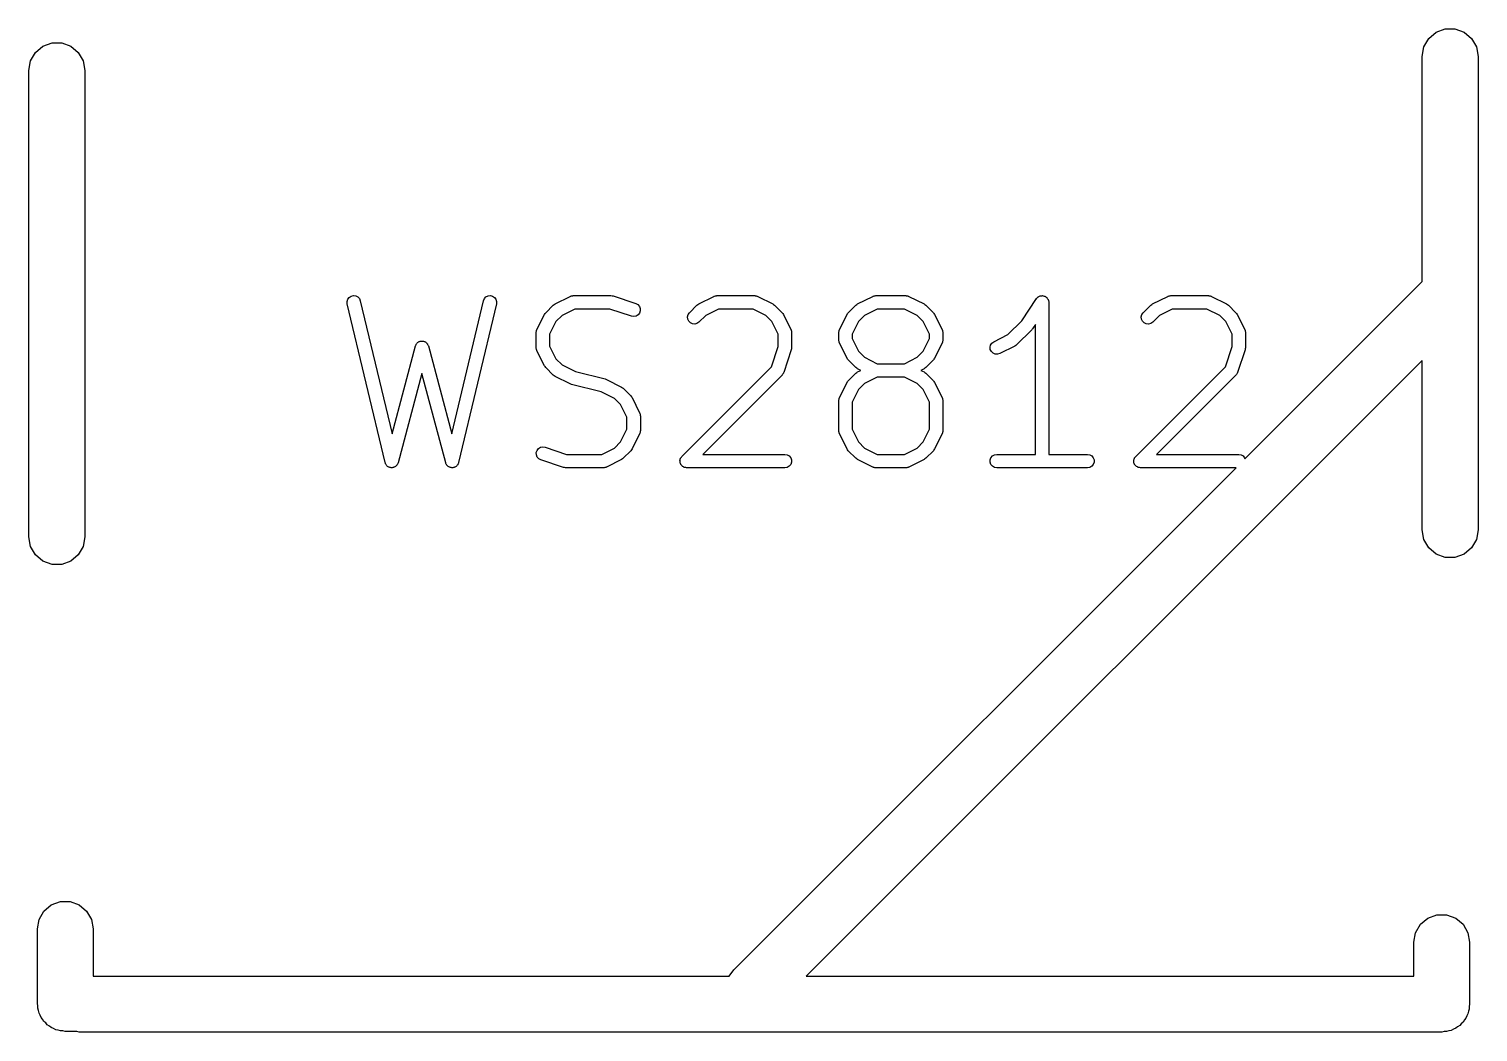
# Model space of a CAD drawing. Extents: x 0 to 102, y -163 to 0.
# Drawn here: x 68.66 to 73.94, y -41.69 to -38.04 of the extents above; entities that cross this region are included whole.
import ezdxf

# ---------------------------------------------------------------- set-up
doc = ezdxf.new("R2010")
doc.units = 0
doc.header["$MEASUREMENT"] = 0
doc.layers.add('BLACK', color=7, linetype='CONTINUOUS')

msp = doc.modelspace()

# ---------------------------------------------------------------- linework, layer by layer
at = {"layer": 'Black'}
for p, q in [((73.7892, -38.0484), (73.8224, -38.0363)), ((73.8224, -38.0363), (73.8576, -38.0363)), ((73.8576, -38.0363), (73.8908, -38.0484)), ((68.7092, -38.0992), (68.7424, -38.0871)), ((68.7424, -38.0871), (68.7776, -38.0871)), ((68.7776, -38.0871), (68.8108, -38.0992)), ((73.7445, -38.1017), (73.7622, -38.0711)), ((73.7622, -38.0711), (73.7892, -38.0484)), ((73.8908, -38.0484), (73.9178, -38.0711)), ((73.9178, -38.0711), (73.9355, -38.1017)), ((68.6645, -38.1525), (68.6822, -38.1219)), ((68.6822, -38.1219), (68.7092, -38.0992)), ((68.8108, -38.0992), (68.8378, -38.1219)), ((68.8378, -38.1219), (68.8555, -38.1525)), ((73.7384, -38.1364), (73.7445, -38.1017)), ((73.7384, -38.9579), (73.7384, -38.1364)), ((73.9355, -38.1017), (73.9416, -38.1364)), ((73.9416, -38.1364), (73.9416, -39)), ((68.6584, -38.1872), (68.6645, -38.1525)), ((68.6584, -39.889), (68.6584, -38.1872)), ((68.8555, -38.1525), (68.8616, -38.1872)), ((68.8616, -38.1872), (68.8616, -39.889)), ((73.0919, -39.6044), (73.7384, -38.9579)), ((69.8185, -39.0305), (69.8209, -39.0224)), ((69.819, -39.039), (69.8185, -39.0305)), ((69.9569, -39.6181), (69.819, -39.039)), ((69.8209, -39.0224), (69.826, -39.0156)), ((69.826, -39.0156), (69.8331, -39.0109)), ((69.8331, -39.0109), (69.8413, -39.009)), ((69.8413, -39.009), (69.8497, -39.0099)), ((69.8497, -39.0099), (69.8573, -39.0137)), ((69.8573, -39.0137), (69.8631, -39.0199)), ((69.8631, -39.0199), (69.8665, -39.0277)), ((69.8665, -39.0277), (69.982, -39.5128)), ((70.1999, -39.5128), (70.3154, -39.0277)), ((70.3628, -39.039), (70.225, -39.6181)), ((70.3154, -39.0277), (70.3188, -39.0199)), ((70.3188, -39.0199), (70.3246, -39.0137)), ((70.3246, -39.0137), (70.3322, -39.0099)), ((70.3322, -39.0099), (70.3406, -39.009)), ((70.3406, -39.009), (70.3488, -39.0109)), ((70.3488, -39.0109), (70.3559, -39.0156)), ((70.3559, -39.0156), (70.3609, -39.0224)), ((70.3609, -39.0224), (70.3633, -39.0305)), ((70.3633, -39.0305), (70.3628, -39.039)), ((70.5701, -39.0436), (70.5733, -39.0414)), ((70.5733, -39.0414), (70.5764, -39.0391)), ((70.5764, -39.0391), (70.6316, -39.0115)), ((70.6316, -39.0115), (70.6329, -39.0111)), ((70.6329, -39.0111), (70.6341, -39.0104)), ((70.6341, -39.0104), (70.6369, -39.0099)), ((70.6369, -39.0099), (70.6397, -39.0091)), ((70.6397, -39.0091), (70.6411, -39.0092)), ((70.6411, -39.0092), (70.6425, -39.0089)), ((70.6425, -39.0089), (70.7804, -39.0089)), ((70.7804, -39.0089), (70.7842, -39.0096)), ((70.7842, -39.0096), (70.7881, -39.0102)), ((70.7881, -39.0102), (70.8708, -39.0377)), ((70.8708, -39.0377), (70.8782, -39.0418)), ((70.8782, -39.0418), (70.8839, -39.0481)), ((71.094, -39.0436), (71.0972, -39.0414)), ((71.0972, -39.0414), (71.1004, -39.0391)), ((71.1004, -39.0391), (71.1555, -39.0115)), ((71.1555, -39.0115), (71.1569, -39.0111)), ((71.1569, -39.0111), (71.1581, -39.0104)), ((71.1581, -39.0104), (71.1609, -39.0099)), ((71.1609, -39.0099), (71.1636, -39.0091)), ((71.1636, -39.0091), (71.165, -39.0092)), ((71.165, -39.0092), (71.1664, -39.0089)), ((71.1664, -39.0089), (71.3043, -39.0089)), ((71.3043, -39.0089), (71.3057, -39.0092)), ((71.3057, -39.0092), (71.3071, -39.0091)), ((71.3071, -39.0091), (71.3098, -39.0099)), ((71.3098, -39.0099), (71.3127, -39.0104)), ((71.3127, -39.0104), (71.3139, -39.0111)), ((71.3139, -39.0111), (71.3152, -39.0115)), ((71.3152, -39.0115), (71.3704, -39.0391)), ((71.3704, -39.0391), (71.3735, -39.0414)), ((71.3735, -39.0414), (71.3767, -39.0436)), ((71.6732, -39.0436), (71.6763, -39.0414)), ((71.6763, -39.0414), (71.6795, -39.0391)), ((71.6795, -39.0391), (71.7346, -39.0115)), ((71.7346, -39.0115), (71.736, -39.0111)), ((71.736, -39.0111), (71.7372, -39.0104)), ((71.7372, -39.0104), (71.74, -39.0099)), ((71.74, -39.0099), (71.7428, -39.0091)), ((71.7428, -39.0091), (71.7442, -39.0092)), ((71.7442, -39.0092), (71.7456, -39.0089)), ((71.7456, -39.0089), (71.8559, -39.0089)), ((71.8559, -39.0089), (71.8572, -39.0092)), ((71.8572, -39.0092), (71.8586, -39.0091)), ((71.8586, -39.0091), (71.8614, -39.0099)), ((71.8614, -39.0099), (71.8642, -39.0104)), ((71.8642, -39.0104), (71.8654, -39.0111)), ((71.8654, -39.0111), (71.8668, -39.0115)), ((71.8668, -39.0115), (71.9219, -39.0391)), ((71.9219, -39.0391), (71.9251, -39.0414)), ((71.9251, -39.0414), (71.9283, -39.0436)), ((72.2781, -39.1005), (72.332, -39.0198)), ((72.332, -39.0198), (72.3329, -39.0188)), ((72.3329, -39.0188), (72.3336, -39.0176)), ((72.3336, -39.0176), (72.3358, -39.0158)), ((72.3358, -39.0158), (72.3378, -39.0137)), ((72.3378, -39.0137), (72.339, -39.0131)), ((72.339, -39.0131), (72.3401, -39.0122)), ((72.3401, -39.0122), (72.3428, -39.0112)), ((72.3428, -39.0112), (72.3454, -39.0099)), ((72.3454, -39.0099), (72.3467, -39.0098)), ((72.3467, -39.0098), (72.348, -39.0093)), ((72.348, -39.0093), (72.3509, -39.0093)), ((72.3509, -39.0093), (72.3538, -39.009)), ((72.3538, -39.009), (72.3551, -39.0093)), ((72.3551, -39.0093), (72.3565, -39.0093)), ((72.3565, -39.0093), (72.3592, -39.0103)), ((72.3592, -39.0103), (72.362, -39.011)), ((72.362, -39.011), (72.3632, -39.0117)), ((72.3632, -39.0117), (72.3644, -39.0122)), ((72.3644, -39.0122), (72.3667, -39.0141)), ((72.3667, -39.0141), (72.3691, -39.0157)), ((72.3691, -39.0157), (72.3699, -39.0168)), ((72.3699, -39.0168), (72.3709, -39.0176)), ((72.3709, -39.0176), (72.3724, -39.0202)), ((72.3724, -39.0202), (72.3741, -39.0225)), ((72.3741, -39.0225), (72.3745, -39.0238)), ((72.3745, -39.0238), (72.3752, -39.025)), ((72.3752, -39.025), (72.3757, -39.0278)), ((72.3757, -39.0278), (72.3765, -39.0306)), ((72.3765, -39.0306), (72.3764, -39.032)), ((72.3764, -39.032), (72.3766, -39.0333)), ((72.3766, -39.0333), (72.3766, -39.588)), ((72.7487, -39.0436), (72.7519, -39.0414)), ((72.7519, -39.0414), (72.755, -39.0391)), ((72.755, -39.0391), (72.8102, -39.0115)), ((72.8102, -39.0115), (72.8115, -39.0111)), ((72.8115, -39.0111), (72.8127, -39.0104)), ((72.8127, -39.0104), (72.8155, -39.0099)), ((72.8155, -39.0099), (72.8183, -39.0091)), ((72.8183, -39.0091), (72.8197, -39.0092)), ((72.8197, -39.0092), (72.8211, -39.0089)), ((72.8211, -39.0089), (72.9589, -39.0089)), ((72.9589, -39.0089), (72.9603, -39.0092)), ((72.9603, -39.0092), (72.9617, -39.0091)), ((72.9617, -39.0091), (72.9645, -39.0099)), ((72.9645, -39.0099), (72.9673, -39.0104)), ((72.9673, -39.0104), (72.9685, -39.0111)), ((72.9685, -39.0111), (72.9699, -39.0115)), ((72.9699, -39.0115), (73.025, -39.0391)), ((73.025, -39.0391), (73.0281, -39.0414)), ((73.0281, -39.0414), (73.0313, -39.0436)), ((73.9416, -39), (73.9416, -39.8636)), ((70.5104, -39.1327), (70.5379, -39.0776)), ((70.5379, -39.0776), (70.5403, -39.0744)), ((70.5403, -39.0744), (70.5425, -39.0712)), ((70.5425, -39.0712), (70.5701, -39.0436)), ((70.6018, -39.0809), (70.5798, -39.1029)), ((70.6482, -39.0577), (70.6018, -39.0809)), ((70.7764, -39.0577), (70.6482, -39.0577)), ((70.8554, -39.084), (70.7764, -39.0577)), ((70.8638, -39.0853), (70.8554, -39.084)), ((70.872, -39.0836), (70.8638, -39.0853)), ((70.8793, -39.0791), (70.872, -39.0836)), ((70.8845, -39.0725), (70.8793, -39.0791)), ((70.8839, -39.0481), (70.887, -39.056)), ((70.8872, -39.0645), (70.8845, -39.0725)), ((70.887, -39.056), (70.8872, -39.0645)), ((71.0594, -39.0863), (71.0616, -39.0782)), ((71.0601, -39.0948), (71.0594, -39.0863)), ((71.0637, -39.1024), (71.0601, -39.0948)), ((71.0616, -39.0782), (71.0665, -39.0712)), ((71.0665, -39.0712), (71.094, -39.0436)), ((71.1257, -39.0809), (71.1009, -39.1057)), ((71.1722, -39.0577), (71.1257, -39.0809)), ((71.2986, -39.0577), (71.1722, -39.0577)), ((71.345, -39.0809), (71.2986, -39.0577)), ((71.367, -39.1029), (71.345, -39.0809)), ((71.3767, -39.0436), (71.4043, -39.0712)), ((71.4043, -39.0712), (71.4065, -39.0744)), ((71.4065, -39.0744), (71.4089, -39.0776)), ((71.4089, -39.0776), (71.4364, -39.1327)), ((71.6134, -39.1327), (71.641, -39.0776)), ((71.641, -39.0776), (71.6433, -39.0744)), ((71.6433, -39.0744), (71.6456, -39.0712)), ((71.6456, -39.0712), (71.6732, -39.0436)), ((71.7048, -39.0809), (71.6829, -39.1029)), ((71.7513, -39.0577), (71.7048, -39.0809)), ((71.8501, -39.0577), (71.7513, -39.0577)), ((71.8966, -39.0809), (71.8501, -39.0577)), ((71.9186, -39.1029), (71.8966, -39.0809)), ((71.9283, -39.0436), (71.9558, -39.0712)), ((71.9558, -39.0712), (71.9581, -39.0744)), ((71.9581, -39.0744), (71.9604, -39.0776)), ((71.9604, -39.0776), (71.988, -39.1327)), ((72.714, -39.0863), (72.7162, -39.0782)), ((72.7148, -39.0948), (72.714, -39.0863)), ((72.7184, -39.1024), (72.7148, -39.0948)), ((72.7162, -39.0782), (72.7211, -39.0712)), ((72.7211, -39.0712), (72.7487, -39.0436)), ((72.7804, -39.0809), (72.7556, -39.1057)), ((72.8268, -39.0577), (72.7804, -39.0809)), ((72.9532, -39.0577), (72.8268, -39.0577)), ((72.9997, -39.0809), (72.9532, -39.0577)), ((73.0216, -39.1029), (72.9997, -39.0809)), ((73.0313, -39.0436), (73.0589, -39.0712)), ((73.0589, -39.0712), (73.0612, -39.0744)), ((73.0612, -39.0744), (73.0635, -39.0776)), ((73.0635, -39.0776), (73.0911, -39.1327)), ((70.5078, -39.1436), (70.508, -39.1422)), ((70.5078, -39.1988), (70.5078, -39.1436)), ((70.5079, -39.1408), (70.5088, -39.1381)), ((70.508, -39.1422), (70.5079, -39.1408)), ((70.5088, -39.1381), (70.5092, -39.1353)), ((70.5092, -39.1353), (70.5099, -39.1341)), ((70.5099, -39.1341), (70.5104, -39.1327)), ((70.5798, -39.1029), (70.5565, -39.1494)), ((71.0697, -39.1084), (71.0637, -39.1024)), ((71.0774, -39.112), (71.0697, -39.1084)), ((71.0858, -39.1127), (71.0774, -39.112)), ((71.094, -39.1106), (71.0858, -39.1127)), ((71.1009, -39.1057), (71.094, -39.1106)), ((71.3902, -39.1494), (71.367, -39.1029)), ((71.4364, -39.1327), (71.4368, -39.1341)), ((71.4368, -39.1341), (71.4375, -39.1353)), ((71.4375, -39.1353), (71.438, -39.1381)), ((71.438, -39.1381), (71.4389, -39.1408)), ((71.4389, -39.1408), (71.4388, -39.1422)), ((71.4388, -39.1422), (71.439, -39.1436)), ((71.439, -39.1436), (71.439, -39.1988)), ((71.6109, -39.1436), (71.6111, -39.1422)), ((71.6109, -39.1712), (71.6109, -39.1436)), ((71.611, -39.1408), (71.6118, -39.1381)), ((71.6111, -39.1422), (71.611, -39.1408)), ((71.6118, -39.1381), (71.6123, -39.1353)), ((71.6123, -39.1353), (71.613, -39.1341)), ((71.613, -39.1341), (71.6134, -39.1327)), ((71.6829, -39.1029), (71.6596, -39.1494)), ((71.9418, -39.1494), (71.9186, -39.1029)), ((71.988, -39.1327), (71.9884, -39.1341)), ((71.9884, -39.1341), (71.9891, -39.1353)), ((71.9891, -39.1353), (71.9896, -39.1381)), ((71.9896, -39.1381), (71.9904, -39.1408)), ((71.9904, -39.1408), (71.9903, -39.1422)), ((71.9903, -39.1422), (71.9906, -39.1436)), ((71.9906, -39.1436), (71.9906, -39.1712)), ((72.2275, -39.1511), (72.2781, -39.1005)), ((72.3143, -39.1333), (72.2592, -39.1884)), ((72.3157, -39.1313), (72.3143, -39.1333)), ((72.3174, -39.1296), (72.3157, -39.1313)), ((72.3279, -39.1138), (72.3174, -39.1296)), ((72.3279, -39.588), (72.3279, -39.1138)), ((72.7243, -39.1084), (72.7184, -39.1024)), ((72.732, -39.112), (72.7243, -39.1084)), ((72.7405, -39.1127), (72.732, -39.112)), ((72.7486, -39.1106), (72.7405, -39.1127)), ((72.7556, -39.1057), (72.7486, -39.1106)), ((73.0449, -39.1494), (73.0216, -39.1029)), ((73.0911, -39.1327), (73.0915, -39.1341)), ((73.0915, -39.1341), (73.0922, -39.1353)), ((73.0922, -39.1353), (73.0927, -39.1381)), ((73.0927, -39.1381), (73.0935, -39.1408)), ((73.0935, -39.1408), (73.0934, -39.1422)), ((73.0934, -39.1422), (73.0936, -39.1436)), ((73.0936, -39.1436), (73.0936, -39.1988)), ((69.982, -39.5128), (70.0674, -39.1925)), ((70.0674, -39.1925), (70.0683, -39.1905)), ((70.0683, -39.1905), (70.0688, -39.1884)), ((70.0688, -39.1884), (70.07, -39.1867)), ((70.07, -39.1867), (70.0709, -39.1848)), ((70.0709, -39.1848), (70.0725, -39.1833)), ((70.0725, -39.1833), (70.0737, -39.1815)), ((70.0737, -39.1815), (70.0754, -39.1803)), ((70.0754, -39.1803), (70.0769, -39.1788)), ((70.0769, -39.1788), (70.0789, -39.1779)), ((70.0789, -39.1779), (70.0806, -39.1767)), ((70.0806, -39.1767), (70.0827, -39.1761)), ((70.0827, -39.1761), (70.0846, -39.1752)), ((70.0846, -39.1752), (70.0867, -39.175)), ((70.0867, -39.175), (70.0888, -39.1745)), ((70.0888, -39.1745), (70.0909, -39.1747)), ((70.0909, -39.1747), (70.093, -39.1745)), ((70.093, -39.1745), (70.0951, -39.175)), ((70.0951, -39.175), (70.0973, -39.1752)), ((70.0973, -39.1752), (70.0992, -39.1761)), ((70.0992, -39.1761), (70.1012, -39.1767)), ((70.1012, -39.1767), (70.103, -39.1779)), ((70.103, -39.1779), (70.1049, -39.1788)), ((70.1049, -39.1788), (70.1064, -39.1803)), ((70.1064, -39.1803), (70.1081, -39.1815)), ((70.1081, -39.1815), (70.1094, -39.1833)), ((70.1094, -39.1833), (70.1109, -39.1848)), ((70.1109, -39.1848), (70.1118, -39.1867)), ((70.1118, -39.1867), (70.113, -39.1884)), ((70.113, -39.1884), (70.1136, -39.1905)), ((70.1136, -39.1905), (70.1145, -39.1925)), ((70.1145, -39.1925), (70.1999, -39.5128)), ((70.508, -39.2002), (70.5078, -39.1988)), ((70.5079, -39.2016), (70.508, -39.2002)), ((70.5565, -39.1494), (70.5565, -39.193)), ((70.5565, -39.193), (70.5798, -39.2395)), ((71.3657, -39.2683), (71.3902, -39.1948)), ((71.3902, -39.1948), (71.3902, -39.1494)), ((71.439, -39.1988), (71.4383, -39.2026)), ((71.6111, -39.1726), (71.6109, -39.1712)), ((71.611, -39.174), (71.6111, -39.1726)), ((71.6118, -39.1767), (71.611, -39.174)), ((71.6123, -39.1795), (71.6118, -39.1767)), ((71.613, -39.1807), (71.6123, -39.1795)), ((71.6134, -39.1821), (71.613, -39.1807)), ((71.641, -39.2372), (71.6134, -39.1821)), ((71.6596, -39.1494), (71.6596, -39.1654)), ((71.6596, -39.1654), (71.6829, -39.2119)), ((71.9186, -39.2119), (71.9418, -39.1654)), ((71.9418, -39.1654), (71.9418, -39.1494)), ((71.988, -39.1821), (71.9604, -39.2372)), ((71.9884, -39.1807), (71.988, -39.1821)), ((71.9891, -39.1795), (71.9884, -39.1807)), ((71.9896, -39.1767), (71.9891, -39.1795)), ((71.9904, -39.174), (71.9896, -39.1767)), ((71.9906, -39.1712), (71.9903, -39.1726)), ((71.9903, -39.1726), (71.9904, -39.174)), ((72.1624, -39.1973), (72.1644, -39.1891)), ((72.1634, -39.2057), (72.1624, -39.1973)), ((72.1644, -39.1891), (72.1691, -39.182)), ((72.1691, -39.182), (72.1759, -39.177)), ((72.1759, -39.177), (72.2275, -39.1511)), ((72.2528, -39.193), (72.1977, -39.2206)), ((72.256, -39.1907), (72.2528, -39.193)), ((72.2592, -39.1884), (72.256, -39.1907)), ((73.0204, -39.2683), (73.0449, -39.1948)), ((73.0449, -39.1948), (73.0449, -39.1494)), ((73.0936, -39.1988), (73.093, -39.2026)), ((70.5088, -39.2043), (70.5079, -39.2016)), ((70.5092, -39.2071), (70.5088, -39.2043)), ((70.5099, -39.2083), (70.5092, -39.2071)), ((70.5104, -39.2097), (70.5099, -39.2083)), ((70.5379, -39.2648), (70.5104, -39.2097)), ((70.5798, -39.2395), (70.6018, -39.2615)), ((71.4378, -39.2065), (71.4102, -39.2892)), ((71.4383, -39.2026), (71.4378, -39.2065)), ((73.7384, -39.2453), (71.4919, -41.4917)), ((71.6433, -39.2404), (71.641, -39.2372)), ((71.6456, -39.2436), (71.6433, -39.2404)), ((71.6732, -39.2712), (71.6456, -39.2436)), ((71.6829, -39.2119), (71.7048, -39.2339)), ((71.7048, -39.2339), (71.7513, -39.2571)), ((71.8501, -39.2571), (71.8966, -39.2339)), ((71.8966, -39.2339), (71.9186, -39.2119)), ((71.9558, -39.2436), (71.9283, -39.2712)), ((71.9581, -39.2404), (71.9558, -39.2436)), ((71.9604, -39.2372), (71.9581, -39.2404)), ((72.1672, -39.2133), (72.1634, -39.2057)), ((72.1734, -39.2191), (72.1672, -39.2133)), ((72.1811, -39.2225), (72.1734, -39.2191)), ((72.1896, -39.223), (72.1811, -39.2225)), ((72.1977, -39.2206), (72.1896, -39.223)), ((73.0924, -39.2065), (73.0648, -39.2892)), ((73.093, -39.2026), (73.0924, -39.2065)), ((73.7384, -39.8636), (73.7384, -39.2453)), ((70.0909, -39.2934), (70.0042, -39.6187)), ((70.1777, -39.6187), (70.0909, -39.2934)), ((70.5403, -39.268), (70.5379, -39.2648)), ((70.5425, -39.2712), (70.5403, -39.268)), ((70.5701, -39.2987), (70.5425, -39.2712)), ((70.5733, -39.301), (70.5701, -39.2987)), ((70.5764, -39.3033), (70.5733, -39.301)), ((70.6316, -39.3309), (70.5764, -39.3033)), ((70.6018, -39.2615), (70.651, -39.2861)), ((70.651, -39.2861), (70.7587, -39.313)), ((71.0389, -39.5952), (71.3657, -39.2683)), ((71.4043, -39.2987), (71.115, -39.588)), ((71.4051, -39.2976), (71.4043, -39.2987)), ((71.4062, -39.2967), (71.4051, -39.2976)), ((71.4075, -39.2941), (71.4062, -39.2967)), ((71.4091, -39.2918), (71.4075, -39.2941)), ((71.4095, -39.2904), (71.4091, -39.2918)), ((71.4102, -39.2892), (71.4095, -39.2904)), ((71.6456, -39.3194), (71.6732, -39.2918)), ((71.6763, -39.2734), (71.6732, -39.2712)), ((71.6732, -39.2918), (71.6763, -39.2896)), ((71.6795, -39.2757), (71.6763, -39.2734)), ((71.6763, -39.2896), (71.6795, -39.2873)), ((71.691, -39.2815), (71.6795, -39.2757)), ((71.6795, -39.2873), (71.691, -39.2815)), ((71.7513, -39.3059), (71.7048, -39.3291)), ((71.7513, -39.2571), (71.8501, -39.2571)), ((71.8501, -39.3059), (71.7513, -39.3059)), ((71.8966, -39.3291), (71.8501, -39.3059)), ((71.9219, -39.2757), (71.9104, -39.2815)), ((71.9104, -39.2815), (71.9219, -39.2873)), ((71.9251, -39.2734), (71.9219, -39.2757)), ((71.9219, -39.2873), (71.9251, -39.2896)), ((71.9283, -39.2712), (71.9251, -39.2734)), ((71.9251, -39.2896), (71.9283, -39.2918)), ((71.9283, -39.2918), (71.9558, -39.3194)), ((72.6935, -39.5952), (73.0204, -39.2683)), ((73.0589, -39.2987), (72.7696, -39.588)), ((73.0597, -39.2976), (73.0589, -39.2987)), ((73.0608, -39.2967), (73.0597, -39.2976)), ((73.0621, -39.2941), (73.0608, -39.2967)), ((73.0638, -39.2918), (73.0621, -39.2941)), ((73.0641, -39.2904), (73.0638, -39.2918)), ((73.0648, -39.2892), (73.0641, -39.2904)), ((70.6341, -39.3316), (70.6316, -39.3309)), ((70.6366, -39.3327), (70.6341, -39.3316)), ((70.7443, -39.3597), (70.6366, -39.3327)), ((70.7935, -39.3843), (70.7443, -39.3597)), ((70.7587, -39.313), (70.7611, -39.3141)), ((70.7611, -39.3141), (70.7637, -39.3148)), ((70.7637, -39.3148), (70.8188, -39.3424)), ((70.8188, -39.3424), (70.822, -39.3447)), ((70.822, -39.3447), (70.8252, -39.347)), ((70.8252, -39.347), (70.8528, -39.3746)), ((71.6134, -39.3809), (71.641, -39.3257)), ((71.641, -39.3257), (71.6433, -39.3226)), ((71.6433, -39.3226), (71.6456, -39.3194)), ((71.6829, -39.3511), (71.6596, -39.3976)), ((71.7048, -39.3291), (71.6829, -39.3511)), ((71.9186, -39.3511), (71.8966, -39.3291)), ((71.9418, -39.3976), (71.9186, -39.3511)), ((71.9558, -39.3194), (71.9581, -39.3226)), ((71.9581, -39.3226), (71.9604, -39.3257)), ((71.9604, -39.3257), (71.988, -39.3809)), ((70.8155, -39.4062), (70.7935, -39.3843)), ((70.8387, -39.4527), (70.8155, -39.4062)), ((70.8528, -39.3746), (70.855, -39.3778)), ((70.855, -39.3778), (70.8573, -39.3809)), ((70.8573, -39.3809), (70.8849, -39.4361)), ((71.6109, -39.3918), (71.6111, -39.3904)), ((71.6109, -39.5021), (71.6109, -39.3918)), ((71.611, -39.389), (71.6118, -39.3863)), ((71.6111, -39.3904), (71.611, -39.389)), ((71.6118, -39.3863), (71.6123, -39.3835)), ((71.6123, -39.3835), (71.613, -39.3823)), ((71.613, -39.3823), (71.6134, -39.3809)), ((71.6596, -39.3976), (71.6596, -39.4964)), ((71.9418, -39.4964), (71.9418, -39.3976)), ((71.988, -39.3809), (71.9884, -39.3823)), ((71.9884, -39.3823), (71.9891, -39.3835)), ((71.9891, -39.3835), (71.9896, -39.3863)), ((71.9896, -39.3863), (71.9904, -39.389)), ((71.9904, -39.389), (71.9903, -39.3904)), ((71.9903, -39.3904), (71.9906, -39.3918)), ((71.9906, -39.3918), (71.9906, -39.5021)), ((70.8387, -39.4964), (70.8387, -39.4527)), ((70.8849, -39.4361), (70.8853, -39.4374)), ((70.8853, -39.4374), (70.886, -39.4386)), ((70.886, -39.4386), (70.8865, -39.4414)), ((70.8865, -39.4414), (70.8873, -39.4442)), ((70.8873, -39.4442), (70.8872, -39.4456)), ((70.8872, -39.4456), (70.8875, -39.447)), ((70.8875, -39.447), (70.8875, -39.5021)), ((70.8155, -39.5428), (70.8387, -39.4964)), ((70.8849, -39.513), (70.8573, -39.5682)), ((70.8853, -39.5117), (70.8849, -39.513)), ((70.886, -39.5105), (70.8853, -39.5117)), ((70.8865, -39.5076), (70.886, -39.5105)), ((70.8873, -39.5049), (70.8865, -39.5076)), ((70.8875, -39.5021), (70.8872, -39.5035)), ((70.8872, -39.5035), (70.8873, -39.5049)), ((71.6111, -39.5035), (71.6109, -39.5021)), ((71.611, -39.5049), (71.6111, -39.5035)), ((71.6118, -39.5076), (71.611, -39.5049)), ((71.6123, -39.5105), (71.6118, -39.5076)), ((71.613, -39.5117), (71.6123, -39.5105)), ((71.6134, -39.513), (71.613, -39.5117)), ((71.641, -39.5682), (71.6134, -39.513)), ((71.6596, -39.4964), (71.6829, -39.5428)), ((71.9186, -39.5428), (71.9418, -39.4964)), ((71.988, -39.513), (71.9604, -39.5682)), ((71.9884, -39.5117), (71.988, -39.513)), ((71.9891, -39.5105), (71.9884, -39.5117)), ((71.9896, -39.5076), (71.9891, -39.5105)), ((71.9904, -39.5049), (71.9896, -39.5076)), ((71.9906, -39.5021), (71.9903, -39.5035)), ((71.9903, -39.5035), (71.9904, -39.5049)), ((70.5107, -39.5732), (70.516, -39.5666)), ((70.516, -39.5666), (70.5232, -39.5622)), ((70.5232, -39.5622), (70.5315, -39.5605)), ((70.5315, -39.5605), (70.5399, -39.5617)), ((70.5399, -39.5617), (70.6188, -39.588)), ((70.747, -39.588), (70.7935, -39.5648)), ((70.7935, -39.5648), (70.8155, -39.5428)), ((70.8573, -39.5682), (70.855, -39.5713)), ((71.6433, -39.5713), (71.641, -39.5682)), ((71.6829, -39.5428), (71.7048, -39.5648)), ((71.7048, -39.5648), (71.7513, -39.588)), ((71.8501, -39.588), (71.8966, -39.5648)), ((71.8966, -39.5648), (71.9186, -39.5428)), ((71.9604, -39.5682), (71.9581, -39.5713)), ((69.9579, -39.6204), (69.9569, -39.6181)), ((69.9585, -39.6228), (69.9579, -39.6204)), ((69.9596, -39.6242), (69.9585, -39.6228)), ((70.0024, -39.6233), (70.0014, -39.6248)), ((70.0031, -39.621), (70.0024, -39.6233)), ((70.0042, -39.6187), (70.0031, -39.621)), ((70.1787, -39.621), (70.1777, -39.6187)), ((70.1794, -39.6233), (70.1787, -39.621)), ((70.1805, -39.6248), (70.1794, -39.6233)), ((70.2233, -39.6228), (70.2223, -39.6242)), ((70.224, -39.6204), (70.2233, -39.6228)), ((70.225, -39.6181), (70.224, -39.6204)), ((70.508, -39.5813), (70.5107, -39.5732)), ((70.5083, -39.5897), (70.508, -39.5813)), ((70.5114, -39.5976), (70.5083, -39.5897)), ((70.517, -39.6039), (70.5114, -39.5976)), ((70.5244, -39.608), (70.517, -39.6039)), ((70.6072, -39.6356), (70.5244, -39.608)), ((70.6188, -39.588), (70.747, -39.588)), ((70.8188, -39.6067), (70.7637, -39.6342)), ((70.822, -39.6043), (70.8188, -39.6067)), ((70.8252, -39.6021), (70.822, -39.6043)), ((70.8528, -39.5745), (70.8252, -39.6021)), ((70.855, -39.5713), (70.8528, -39.5745)), ((71.0318, -39.6103), (71.0321, -39.6093)), ((71.0321, -39.6135), (71.0318, -39.6103)), ((71.0321, -39.6082), (71.0332, -39.6052)), ((71.0321, -39.6093), (71.0321, -39.6082)), ((71.0321, -39.6167), (71.0321, -39.6135)), ((71.0325, -39.6177), (71.0321, -39.6167)), ((71.0326, -39.6187), (71.0325, -39.6177)), ((71.0339, -39.6216), (71.0326, -39.6187)), ((71.0332, -39.6052), (71.034, -39.6021)), ((71.035, -39.6246), (71.0339, -39.6216)), ((71.034, -39.6021), (71.0346, -39.6012)), ((71.0346, -39.6012), (71.035, -39.6002)), ((71.035, -39.6002), (71.0371, -39.5978)), ((71.0371, -39.5978), (71.0389, -39.5952)), ((71.115, -39.588), (71.4146, -39.588)), ((71.4146, -39.588), (71.423, -39.5895)), ((71.423, -39.5895), (71.4303, -39.5937)), ((71.4303, -39.5937), (71.4357, -39.6002)), ((71.4357, -39.6002), (71.4386, -39.6082)), ((71.4386, -39.6167), (71.4357, -39.6246)), ((71.4386, -39.6082), (71.4386, -39.6167)), ((71.6456, -39.5745), (71.6433, -39.5713)), ((71.6732, -39.6021), (71.6456, -39.5745)), ((71.6763, -39.6043), (71.6732, -39.6021)), ((71.6795, -39.6067), (71.6763, -39.6043)), ((71.7346, -39.6342), (71.6795, -39.6067)), ((71.7513, -39.588), (71.8501, -39.588)), ((71.9219, -39.6067), (71.8668, -39.6342)), ((71.9251, -39.6043), (71.9219, -39.6067)), ((71.9283, -39.6021), (71.9251, -39.6043)), ((71.9558, -39.5745), (71.9283, -39.6021)), ((71.9581, -39.5713), (71.9558, -39.5745)), ((72.1628, -39.6082), (72.1657, -39.6002)), ((72.1628, -39.6167), (72.1628, -39.6082)), ((72.1657, -39.6246), (72.1628, -39.6167)), ((72.1657, -39.6002), (72.1711, -39.5937)), ((72.1711, -39.5937), (72.1784, -39.5895)), ((72.1784, -39.5895), (72.1868, -39.588)), ((72.1868, -39.588), (72.3279, -39.588)), ((72.3766, -39.588), (72.5177, -39.588)), ((72.5177, -39.588), (72.5261, -39.5895)), ((72.5261, -39.5895), (72.5334, -39.5937)), ((72.5334, -39.5937), (72.5388, -39.6002)), ((72.5388, -39.6002), (72.5417, -39.6082)), ((72.5417, -39.6167), (72.5388, -39.6246)), ((72.5417, -39.6082), (72.5417, -39.6167)), ((72.6865, -39.6103), (72.6867, -39.6093)), ((72.6867, -39.6135), (72.6865, -39.6103)), ((72.6867, -39.6082), (72.6878, -39.6052)), ((72.6867, -39.6093), (72.6867, -39.6082)), ((72.6867, -39.6167), (72.6867, -39.6135)), ((72.6871, -39.6177), (72.6867, -39.6167)), ((72.6872, -39.6187), (72.6871, -39.6177)), ((72.6885, -39.6216), (72.6872, -39.6187)), ((72.6878, -39.6052), (72.6887, -39.6021)), ((72.6896, -39.6246), (72.6885, -39.6216)), ((72.6887, -39.6021), (72.6893, -39.6012)), ((72.6893, -39.6012), (72.6896, -39.6002)), ((72.6896, -39.6002), (72.6917, -39.5978)), ((72.6917, -39.5978), (72.6935, -39.5952)), ((72.7696, -39.588), (73.0693, -39.588)), ((73.0693, -39.588), (73.0776, -39.5895)), ((73.0776, -39.5895), (73.0849, -39.5937)), ((73.0849, -39.5937), (73.0904, -39.6002)), ((73.0904, -39.6002), (73.0919, -39.6044)), ((69.9603, -39.6258), (69.9596, -39.6242)), ((69.962, -39.6277), (69.9603, -39.6258)), ((69.9634, -39.6297), (69.962, -39.6277)), ((69.9649, -39.6307), (69.9634, -39.6297)), ((69.9661, -39.632), (69.9649, -39.6307)), ((69.9683, -39.6331), (69.9661, -39.632)), ((69.9703, -39.6345), (69.9683, -39.6331)), ((69.9721, -39.635), (69.9703, -39.6345)), ((69.9736, -39.6358), (69.9721, -39.635)), ((69.9761, -39.6361), (69.9736, -39.6358)), ((69.9785, -39.6367), (69.9761, -39.6361)), ((69.9803, -39.6366), (69.9785, -39.6367)), ((69.9821, -39.6368), (69.9803, -39.6366)), ((69.9845, -39.6362), (69.9821, -39.6368)), ((69.987, -39.636), (69.9845, -39.6362)), ((69.9886, -39.6352), (69.987, -39.636)), ((69.9903, -39.6348), (69.9886, -39.6352)), ((69.9924, -39.6334), (69.9903, -39.6348)), ((69.9946, -39.6324), (69.9924, -39.6334)), ((69.9959, -39.6311), (69.9946, -39.6324)), ((69.9974, -39.6301), (69.9959, -39.6311)), ((69.9989, -39.6281), (69.9974, -39.6301)), ((70.0006, -39.6264), (69.9989, -39.6281)), ((70.0014, -39.6248), (70.0006, -39.6264)), ((70.1812, -39.6264), (70.1805, -39.6248)), ((70.183, -39.6281), (70.1812, -39.6264)), ((70.1845, -39.6301), (70.183, -39.6281)), ((70.186, -39.6311), (70.1845, -39.6301)), ((70.1872, -39.6324), (70.186, -39.6311)), ((70.1895, -39.6334), (70.1872, -39.6324)), ((70.1916, -39.6348), (70.1895, -39.6334)), ((70.1933, -39.6352), (70.1916, -39.6348)), ((70.1949, -39.636), (70.1933, -39.6352)), ((70.1974, -39.6362), (70.1949, -39.636)), ((70.1998, -39.6368), (70.1974, -39.6362)), ((70.2016, -39.6366), (70.1998, -39.6368)), ((70.2033, -39.6367), (70.2016, -39.6366)), ((70.2057, -39.6361), (70.2033, -39.6367)), ((70.2082, -39.6358), (70.2057, -39.6361)), ((70.2098, -39.635), (70.2082, -39.6358)), ((70.2115, -39.6345), (70.2098, -39.635)), ((70.2135, -39.6331), (70.2115, -39.6345)), ((70.2158, -39.632), (70.2135, -39.6331)), ((70.217, -39.6307), (70.2158, -39.632)), ((70.2185, -39.6297), (70.217, -39.6307)), ((70.2199, -39.6276), (70.2185, -39.6297)), ((70.2216, -39.6258), (70.2199, -39.6276)), ((70.2223, -39.6242), (70.2216, -39.6258)), ((70.611, -39.6361), (70.6072, -39.6356)), ((70.6149, -39.6368), (70.611, -39.6361)), ((70.7528, -39.6368), (70.6149, -39.6368)), ((70.7542, -39.6366), (70.7528, -39.6368)), ((70.7556, -39.6366), (70.7542, -39.6366)), ((70.7583, -39.6358), (70.7556, -39.6366)), ((70.7611, -39.6353), (70.7583, -39.6358)), ((70.7623, -39.6346), (70.7611, -39.6353)), ((70.7637, -39.6342), (70.7623, -39.6346)), ((71.0357, -39.6254), (71.035, -39.6246)), ((71.0362, -39.6264), (71.0357, -39.6254)), ((71.0384, -39.6287), (71.0362, -39.6264)), ((71.0405, -39.6311), (71.0384, -39.6287)), ((71.0414, -39.6316), (71.0405, -39.6311)), ((71.0421, -39.6324), (71.0414, -39.6316)), ((71.045, -39.6337), (71.0421, -39.6324)), ((71.0478, -39.6353), (71.045, -39.6337)), ((71.0488, -39.6355), (71.0478, -39.6353)), ((71.0498, -39.636), (71.0488, -39.6355)), ((71.053, -39.6363), (71.0498, -39.636)), ((71.0561, -39.6368), (71.053, -39.6363)), ((71.4146, -39.6368), (71.0561, -39.6368)), ((71.2282, -41.4682), (73.0595, -39.6368)), ((71.423, -39.6353), (71.4146, -39.6368)), ((71.4303, -39.6311), (71.423, -39.6353)), ((71.4357, -39.6246), (71.4303, -39.6311)), ((71.736, -39.6346), (71.7346, -39.6342)), ((71.7372, -39.6353), (71.736, -39.6346)), ((71.74, -39.6358), (71.7372, -39.6353)), ((71.7428, -39.6366), (71.74, -39.6358)), ((71.7442, -39.6366), (71.7428, -39.6366)), ((71.7456, -39.6368), (71.7442, -39.6366)), ((71.8559, -39.6368), (71.7456, -39.6368)), ((71.8572, -39.6366), (71.8559, -39.6368)), ((71.8586, -39.6366), (71.8572, -39.6366)), ((71.8614, -39.6358), (71.8586, -39.6366)), ((71.8642, -39.6353), (71.8614, -39.6358)), ((71.8654, -39.6346), (71.8642, -39.6353)), ((71.8668, -39.6342), (71.8654, -39.6346)), ((72.1711, -39.6311), (72.1657, -39.6246)), ((72.1784, -39.6353), (72.1711, -39.6311)), ((72.1868, -39.6368), (72.1784, -39.6353)), ((72.5177, -39.6368), (72.1868, -39.6368)), ((72.5261, -39.6353), (72.5177, -39.6368)), ((72.5334, -39.6311), (72.5261, -39.6353)), ((72.5388, -39.6246), (72.5334, -39.6311)), ((72.6903, -39.6254), (72.6896, -39.6246)), ((72.6908, -39.6264), (72.6903, -39.6254)), ((72.693, -39.6287), (72.6908, -39.6264)), ((72.6951, -39.6311), (72.693, -39.6287)), ((72.696, -39.6316), (72.6951, -39.6311)), ((72.6968, -39.6324), (72.696, -39.6316)), ((72.6997, -39.6337), (72.6968, -39.6324)), ((72.7024, -39.6353), (72.6997, -39.6337)), ((72.7035, -39.6355), (72.7024, -39.6353)), ((72.7044, -39.636), (72.7035, -39.6355)), ((72.7076, -39.6363), (72.7044, -39.636)), ((72.7108, -39.6368), (72.7076, -39.6363)), ((73.0595, -39.6368), (72.7108, -39.6368)), ((73.7445, -39.8983), (73.7384, -39.8636)), ((73.9416, -39.8636), (73.9355, -39.8983)), ((68.6645, -39.9237), (68.6584, -39.889)), ((68.6822, -39.9543), (68.6645, -39.9237)), ((68.8555, -39.9237), (68.8378, -39.9543)), ((68.8616, -39.889), (68.8555, -39.9237)), ((73.7622, -39.9289), (73.7445, -39.8983)), ((73.7892, -39.9516), (73.7622, -39.9289)), ((73.9178, -39.9289), (73.8908, -39.9516)), ((73.9355, -39.8983), (73.9178, -39.9289)), ((68.7092, -39.977), (68.6822, -39.9543)), ((68.7424, -39.9891), (68.7092, -39.977)), ((68.7776, -39.9891), (68.7424, -39.9891)), ((68.8108, -39.977), (68.7776, -39.9891)), ((68.8378, -39.9543), (68.8108, -39.977)), ((73.8224, -39.9637), (73.7892, -39.9516)), ((73.8576, -39.9637), (73.8224, -39.9637)), ((73.8908, -39.9516), (73.8576, -39.9637)), ((68.695, -41.2843), (68.7127, -41.2537)), ((68.7127, -41.2537), (68.7397, -41.231)), ((68.7397, -41.231), (68.7728, -41.219)), ((68.7728, -41.219), (68.8081, -41.219)), ((68.8081, -41.219), (68.8413, -41.231)), ((68.8413, -41.231), (68.8683, -41.2537)), ((68.8683, -41.2537), (68.886, -41.2843)), ((68.6889, -41.319), (68.695, -41.2843)), ((68.886, -41.2843), (68.8921, -41.319)), ((73.714, -41.3325), (73.7317, -41.302)), ((73.7317, -41.302), (73.7587, -41.2793)), ((73.7587, -41.2793), (73.7919, -41.2672)), ((73.7919, -41.2672), (73.8272, -41.2672)), ((73.8272, -41.2672), (73.8603, -41.2793)), ((73.8603, -41.2793), (73.8873, -41.302)), ((73.8873, -41.302), (73.905, -41.3325)), ((68.6889, -41.5908), (68.6889, -41.319)), ((68.8921, -41.319), (68.8921, -41.4917)), ((73.7079, -41.3673), (73.714, -41.3325)), ((73.7079, -41.4917), (73.7079, -41.3673)), ((73.905, -41.3325), (73.9111, -41.3673)), ((73.9111, -41.3673), (73.9111, -41.5933)), ((71.2116, -41.4917), (71.2282, -41.4682)), ((68.8921, -41.4917), (71.2116, -41.4917)), ((71.4919, -41.4917), (73.7079, -41.4917)), ((68.6904, -41.5996), (68.6889, -41.5908)), ((68.6904, -41.6084), (68.6904, -41.5996)), ((68.6935, -41.6168), (68.6904, -41.6084)), ((68.695, -41.6255), (68.6935, -41.6168)), ((68.6995, -41.6332), (68.695, -41.6255)), ((73.905, -41.6281), (73.9005, -41.6358)), ((73.9065, -41.6193), (73.905, -41.6281)), ((73.9096, -41.611), (73.9065, -41.6193)), ((73.9111, -41.5933), (73.9096, -41.6021)), ((73.9096, -41.6021), (73.9096, -41.611)), ((68.7025, -41.6416), (68.6995, -41.6332)), ((68.7082, -41.6484), (68.7025, -41.6416)), ((68.7127, -41.6561), (68.7082, -41.6484)), ((68.7195, -41.6618), (68.7127, -41.6561)), ((68.7252, -41.6686), (68.7195, -41.6618)), ((68.7329, -41.6731), (68.7252, -41.6686)), ((68.7397, -41.6788), (68.7329, -41.6731)), ((68.748, -41.6818), (68.7397, -41.6788)), ((68.7557, -41.6863), (68.748, -41.6818)), ((73.852, -41.6844), (73.8443, -41.6888)), ((73.8603, -41.6813), (73.852, -41.6844)), ((73.8671, -41.6756), (73.8603, -41.6813)), ((73.8748, -41.6712), (73.8671, -41.6756)), ((73.8805, -41.6644), (73.8748, -41.6712)), ((73.8873, -41.6586), (73.8805, -41.6644)), ((73.8918, -41.6509), (73.8873, -41.6586)), ((73.8975, -41.6441), (73.8918, -41.6509)), ((73.9005, -41.6358), (73.8975, -41.6441)), ((68.7645, -41.6878), (68.7557, -41.6863)), ((68.7728, -41.6909), (68.7645, -41.6878)), ((68.7817, -41.6909), (68.7728, -41.6909)), ((68.7905, -41.6924), (68.7817, -41.6909)), ((68.8209, -41.6924), (68.7905, -41.6924)), ((68.8236, -41.6934), (68.8209, -41.6924)), ((68.8325, -41.6934), (68.8236, -41.6934)), ((68.8413, -41.6949), (68.8325, -41.6934)), ((73.8095, -41.6949), (68.8413, -41.6949)), ((73.8183, -41.6934), (73.8095, -41.6949)), ((73.8272, -41.6934), (73.8183, -41.6934)), ((73.8355, -41.6904), (73.8272, -41.6934)), ((73.8443, -41.6888), (73.8355, -41.6904))]:
    msp.add_line(p, q, dxfattribs=at)

doc.saveas('drawing.dxf')
